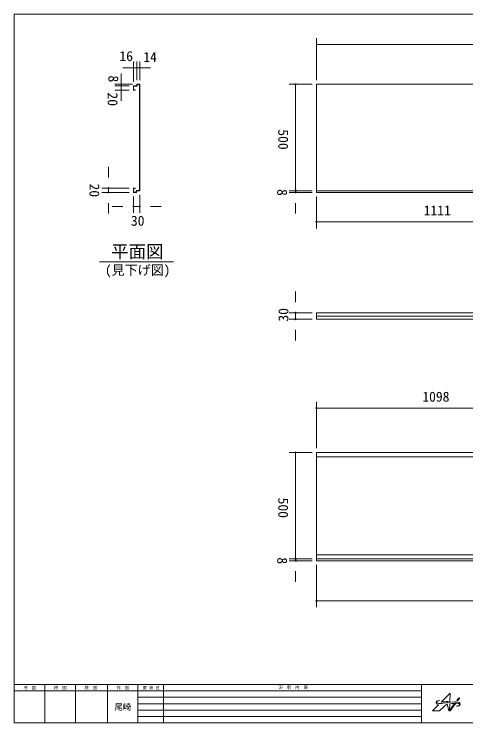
# Model space of a CAD drawing. Units: millimetres, scale not verified. Extents: x -2415 to 2415, y -1665 to 1665.
# Drawn here: x -2415 to -292, y -1665 to 1665 of the extents above; entities that cross this region are included whole.
import ezdxf
from ezdxf.enums import TextEntityAlignment as Align

# ---------------------------------------------------------------- set-up
doc = ezdxf.new("R2010")
doc.units = ezdxf.units.MM
doc.header["$LTSCALE"] = 10
doc.header["$PDMODE"] = 32
doc.header["$PDSIZE"] = 5
for name, color, linetype, lineweight in [('0-0_(2m)ﾐﾆﾄﾞｱﾊﾟﾈﾙ', 7, 'Continuous', 9), ('0-2_(3m)ﾐﾆﾄﾞｱﾊﾟﾈﾙ', 7, 'Continuous', 9), ('0-4_0', 7, 'Continuous', 9), ('1-3_SUNPO', 2, 'Continuous', 9), ('1-4_ﾛｺﾞ', 4, 'Continuous', 5), ('1-5_図面枠', 7, 'Continuous', 9)]:
    doc.layers.add(name, color=color, linetype=linetype, lineweight=lineweight)
doc.styles.add('ＭＳ ゴシック', font='')
doc.styles.get('ＭＳ ゴシック').set_extended_font_data('MS Gothic')

msp = doc.modelspace()

# ---------------------------------------------------------------- linework, layer by layer
at = {"layer": '0-0_(2m)ﾐﾆﾄﾞｱﾊﾟﾈﾙ'}
for p, q in [((-2415, 1665), (-2415, -1665)), ((-994.37, -395.07), (2005.63, -395.07)), ((-994.37, -903.07), (-994.37, -395.07)), ((-994.37, -415.07), (205.63, -415.07)), ((-994.37, -875.07), (975.63, -875.07)), ((-994.37, -895.07), (2005.63, -895.07)), ((-994.37, -903.07), (2005.63, -903.07))]:
    msp.add_line(p, q, dxfattribs=at)
at = {"layer": '0-2_(3m)ﾐﾆﾄﾞｱﾊﾟﾈﾙ'}
for p, q in [((-1824.59, 1335.58), (-1838.59, 1335.58)), ((-1838.59, 1335.58), (-1838.59, 1327.58)), ((-1825.79, 1334.38), (-1825.79, 836.78)), ((-1824.59, 1335.58), (-1824.59, 835.58)), ((-994.37, 1335.58), (2005.63, 1335.58)), ((-994.37, 1335.58), (-994.37, 827.58)), ((-1854.59, 1327.58), (-1854.59, 1307.58)), ((-1838.59, 1327.58), (-1854.59, 1327.58)), ((-1846.09, 1307.58), (-1854.59, 1307.58)), ((-1846.09, 1308.78), (-1853.39, 1308.78)), ((-1846.09, 1308.78), (-1846.09, 1307.58)), ((-1854.59, 847.58), (-1854.59, 827.58)), ((-1846.09, 847.58), (-1854.59, 847.58)), ((-1854.59, 833.58), (-1854.59, 847.58)), ((-1853.39, 846.38), (-1853.39, 828.78)), ((-1846.09, 846.38), (-1853.39, 846.38)), ((-1846.09, 847.58), (-1846.09, 846.38)), ((-1824.59, 835.58), (-1840.59, 835.58)), ((-1840.59, 835.58), (-1840.59, 827.58)), ((-994.37, 835.58), (2005.63, 835.58)), ((-1840.59, 827.58), (-1854.59, 827.58)), ((-994.37, 827.58), (2005.63, 827.58)), ((-994.37, 261.89), (2005.63, 261.89)), ((-994.37, 261.89), (-994.37, 231.89)), ((-994.37, 245.89), (2005.63, 245.89)), ((-994.37, 231.89), (2005.63, 231.89))]:
    msp.add_line(p, q, dxfattribs=at)
for points in [[(-1825.79, 1334.38), (-1837.39, 1334.38), (-1837.39, 1326.38), (-1853.39, 1326.38), (-1853.39, 1308.78)], [(-1825.79, 836.78), (-1841.79, 836.78), (-1841.79, 828.78), (-1853.39, 828.78)]]:
    msp.add_lwpolyline(points, dxfattribs=at)
at = {"layer": '0-4_0'}
for p, q in [((-994.37, 1355.58), (-994.37, 1551.93)), ((-994.37, 1521.93), (1955.63, 1521.93)), ((-1854.59, 1347.58), (-1854.59, 1443.22)), ((-1838.59, 1355.58), (-1838.59, 1443.22)), ((-1838.59, 1355.58), (-1838.59, 1443.22)), ((-1824.59, 1355.58), (-1824.59, 1443.22)), ((-1854.59, 1413.22), (-1904.59, 1413.22)), ((-1838.59, 1413.22), (-1888.59, 1413.22)), ((-1838.59, 1413.22), (-1854.59, 1413.22)), ((-1838.59, 1413.22), (-1788.59, 1413.22)), ((-1824.59, 1413.22), (-1838.59, 1413.22)), ((-1824.59, 1413.22), (-1774.59, 1413.22)), ((-1912.24, 1335.58), (-1912.24, 1385.58)), ((-1912.24, 1327.58), (-1912.24, 1377.58)), ((-1858.59, 1335.58), (-1942.24, 1335.58)), ((-1912.24, 1335.58), (-1912.24, 1327.58)), ((-1014.37, 1335.58), (-1122.01, 1335.58)), ((-1092.01, 1335.58), (-1092.01, 835.58)), ((-1874.59, 1327.58), (-1942.24, 1327.58)), ((-1874.59, 1327.58), (-1942.24, 1327.58)), ((-1874.59, 1307.58), (-1942.24, 1307.58)), ((-1912.24, 1327.58), (-1912.24, 1277.58)), ((-1912.24, 1327.58), (-1912.24, 1307.58)), ((-1912.24, 1307.58), (-1912.24, 1257.58)), ((-1092.01, 885.58), (-1092.01, 1285.58)), ((-1972.24, 897.58), (-1972.24, 947.58)), ((-1092.01, 885.58), (-1092.01, 935.58)), ((-1874.59, 847.58), (-2002.24, 847.58)), ((-1014.37, 835.58), (-1122.01, 835.58)), ((-1014.37, 835.58), (-1122.01, 835.58)), ((-1874.59, 827.58), (-2002.24, 827.58)), ((-1854.59, 807.58), (-1854.59, 731.75)), ((-1824.59, 815.58), (-1824.59, 731.75)), ((-1014.37, 827.58), (-1122.01, 827.58)), ((-994.37, 807.58), (-994.37, 658.58)), ((-1972.24, 777.58), (-1972.24, 727.58)), ((-1092.01, 777.58), (-1092.01, 727.58)), ((-1904.59, 761.75), (-1954.59, 761.75)), ((-1774.59, 761.75), (-1724.59, 761.75)), ((-994.37, 688.58), (116.63, 688.58)), ((66.63, 688.58), (-944.37, 688.58)), ((-1092.01, 311.89), (-1092.01, 361.89)), ((-1014.37, 261.89), (-1122.01, 261.89)), ((-1014.37, 231.89), (-1122.01, 231.89)), ((-1092.01, 181.89), (-1092.01, 131.89)), ((-994.37, -375.07), (-994.37, -156.57)), ((103.63, -186.57), (-994.37, -186.57)), ((-944.37, -186.57), (53.63, -186.57)), ((-1014.37, -395.07), (-1122.01, -395.07)), ((-1092.01, -395.07), (-1092.01, -895.07)), ((-1092.01, -845.07), (-1092.01, -445.07)), ((-1092.01, -845.07), (-1092.01, -795.07)), ((-1014.37, -895.07), (-1122.01, -895.07)), ((-1014.37, -895.07), (-1122.01, -895.07)), ((-1014.37, -903.07), (-1122.01, -903.07)), ((-994.37, -923.07), (-994.37, -1121.75)), ((-1092.01, -953.07), (-1092.01, -1003.07)), ((-994.37, -1091.75), (2005.63, -1091.75)), ((1955.63, -1091.75), (-944.37, -1091.75))]:
    msp.add_line(p, q, dxfattribs=at)
for points in [[(-1972.24, 847.58), (-1972.24, 827.58), (-1972.24, 847.58)], [(-1092.01, 827.58), (-1092.01, 835.58), (-1092.01, 827.58)], [(-1854.59, 761.75), (-1824.59, 761.75), (-1854.59, 761.75)], [(-1092.01, 231.89), (-1092.01, 261.89), (-1092.01, 231.89)], [(-1092.01, -903.07), (-1092.01, -895.07), (-1092.01, -903.07)]]:
    msp.add_lwpolyline(points, dxfattribs=at)
for p in [(-1092.01, 1335.58), (-1972.24, 847.58), (-1092.01, 835.58), (-1972.24, 827.58), (-1092.01, 827.58), (-1854.59, 761.75), (-1824.59, 761.75), (-994.37, 688.58), (-1092.01, 261.89), (-1092.01, 231.89), (-994.37, -186.57), (-1092.01, -395.07), (-1092.01, -895.07), (-1092.01, -903.07), (-994.37, -1091.75)]:
    msp.add_point(p, dxfattribs=at)
at = {"layer": '1-3_SUNPO'}
msp.add_line((-994.37, -336.57), (-994.37, -156.57), dxfattribs=at)
at = {"layer": '1-4_ﾛｺﾞ'}
for p, q in [((-415.1, -1560.49), (-415.97, -1560.44)), ((-367.69, -1575.82), (-356.69, -1574.27)), ((-335.45, -1586.3), (-331.13, -1586.29))]:
    msp.add_line(p, q, dxfattribs=at)
for points in [[(-407.76, -1567.71), (-366.3, -1526.4), (-366.19, -1526.7), (-367.32, -1562.86), (-376.34, -1564.13)], [(-420.01, -1579.86), (-448.21, -1608.06), (-448.09, -1608.09), (-414.57, -1608.12), (-413.79, -1607.61), (-379.34, -1576.48), (-372.65, -1608.13), (-366.26, -1608.13), (-339.22, -1572.45), (-334.8, -1572.43)], [(-345.98, -1566.74), (-364.86, -1568.46), (-377.31, -1569.95), (-398.64, -1573.04)], [(-343.34, -1572.68), (-368.67, -1606.13), (-367.69, -1575.82)]]:
    msp.add_lwpolyline(points, dxfattribs=at)
msp.add_lwpolyline([(-333.56, -1559.54), (-330.04, -1560.2), (-319.97, -1546.88), (-325.83, -1549.38)], close=True, dxfattribs=at)
for centre, radius, start, end in [((-425.12, -1569.62), 7.09, 137.3376, 189.71275), ((-422.39, -1572.14), 10.8, 107.54618, 137.3376), ((-423.51, -1568.4), 5.61, 114.83245, 184.93336), ((-412.6, -1591.98), 31.59, 94.53365, 114.83245), ((-416.09, -1592.06), 31.69, 94.87761, 107.54618), ((-417.08, -1580.48), 20.07, 86.83781, 94.87761), ((-457.63, -989.51), 580.35, 274.92935, 278.0518), ((-457.63, -989.51), 580.35, 274.92935, 278.0518), ((-427.83, -1570.09), 4.33, 189.71275, 211.14694), ((-417.95, -1564.12), 15.88, 211.14694, 262.55517), ((-425.77, -1568.6), 3.34, 184.93336, 245.82613), ((-414.54, -1543.57), 30.77, 245.82613, 271.56003), ((-417.23, -1444.75), 129.63, 271.56003, 278.24678), ((-313.13, -1882.97), 311.76, 95.56117, 98.03149), ((-338.08, -1636.57), 70.28, 89.15854, 96.45212), ((-337.51, -1597.95), 31.66, 63.69068, 89.15854), ((-336.06, -1562.76), 23.54, 271.50312, 302.01879), ((-334.69, -1601.79), 29.36, 73.31829, 90.21697), ((-331.17, -1570.19), 16.1, 270.14682, 315.9742), ((-328.41, -1580.85), 7.5, 36.42787, 73.31829), ((-325.91, -1579), 4.39, 302.01879, 36.42787), ((-327.8, -1578.32), 9.75, 8.17288, 63.69068), ((-323.41, -1577.68), 5.31, 315.9742, 8.17288)]:
    msp.add_arc(centre, radius, start, end, dxfattribs=at)
at = {"layer": '1-5_図面枠'}
for p, q in [((-2013.33, 501.43), (-1665.86, 501.43)), ((-2415, -1485), (2415, -1485)), ((-2271, -1485), (-2271, -1665)), ((-2127, -1485), (-2127, -1665)), ((-1977, -1485), (-1977, -1665)), ((-1833, -1485), (-1833, -1665)), ((-1713, -1485), (-1713, -1665)), ((-501, -1485), (-501, -1665)), ((-2415, -1515), (-501, -1515)), ((-1833, -1545), (-501, -1545)), ((-1833, -1575), (-501, -1575)), ((-1833, -1605), (-501, -1605)), ((-1833, -1635), (-501, -1635))]:
    msp.add_line(p, q, dxfattribs=at)
for points in [[(-2415, -1665), (2415, -1665), (2415, 1665), (-2415, 1665)], [(-2415, 1665), (-2415, -1485), (2415, -1485)]]:
    msp.add_lwpolyline(points, dxfattribs=at)

# ---------------------------------------------------------------- texts
at = {"layer": '0-4_0', "color": 2, "style": 'ＭＳ ゴシック'}
for s, p in [('16', (-1920.27, 1430.36)), ('14', (-1808.01, 1426.01)), ('1111', (-490.07, 705.18)), ('30', (-1866.19, 656.76)), ('1098', (-496.57, -169.97))]:
    msp.add_text(s, height=46.92, dxfattribs=at).set_placement(p, align=Align.BOTTOM_LEFT)
for s, rotation, p in [('8', 270, (-1985.83, 1377.01)), ('20', 270, (-1989.38, 1297.1)), ('500', 270, (-1187.67, 1123.98)), ('20', 270, (-2074.89, 869.18)), ('8', 270, (-1192.49, 843.32)), ('30', 90, (-1112.06, 220.29)), ('500', 270, (-1187.67, -606.67)), ('8', 270, (-1192.49, -887.32))]:
    msp.add_text(s, height=46.92, rotation=rotation, dxfattribs=at).set_placement(p, align=Align.BOTTOM_LEFT)
at = {"layer": '1-5_図面枠', "style": 'ＭＳ ゴシック'}
for s, height, p in [('平面図', 60.06, (-1959.03, 501.49)), ('(見下げ図)', 45.04, (-1987.99, 426.57)), ('検\u3000図', 14.08, (-2371.8, -1511.52)), ('検\u3000図', 14.08, (-2227.8, -1511.52)), ('検\u3000図', 14.08, (-2083.8, -1511.52)), ('作\u3000図', 14.08, (-1933.8, -1511.52)), ('更 新 日', 14.08, (-1811.4, -1511.52)), ('更\u3000新\u3000内\u3000容', 14.08, (-1172.37, -1509.68)), ('尾崎', 28.15, (-1943.4, -1613.04))]:
    msp.add_text(s, height=height, dxfattribs=at).set_placement(p, align=Align.BOTTOM_LEFT)

doc.saveas('drawing.dxf')
